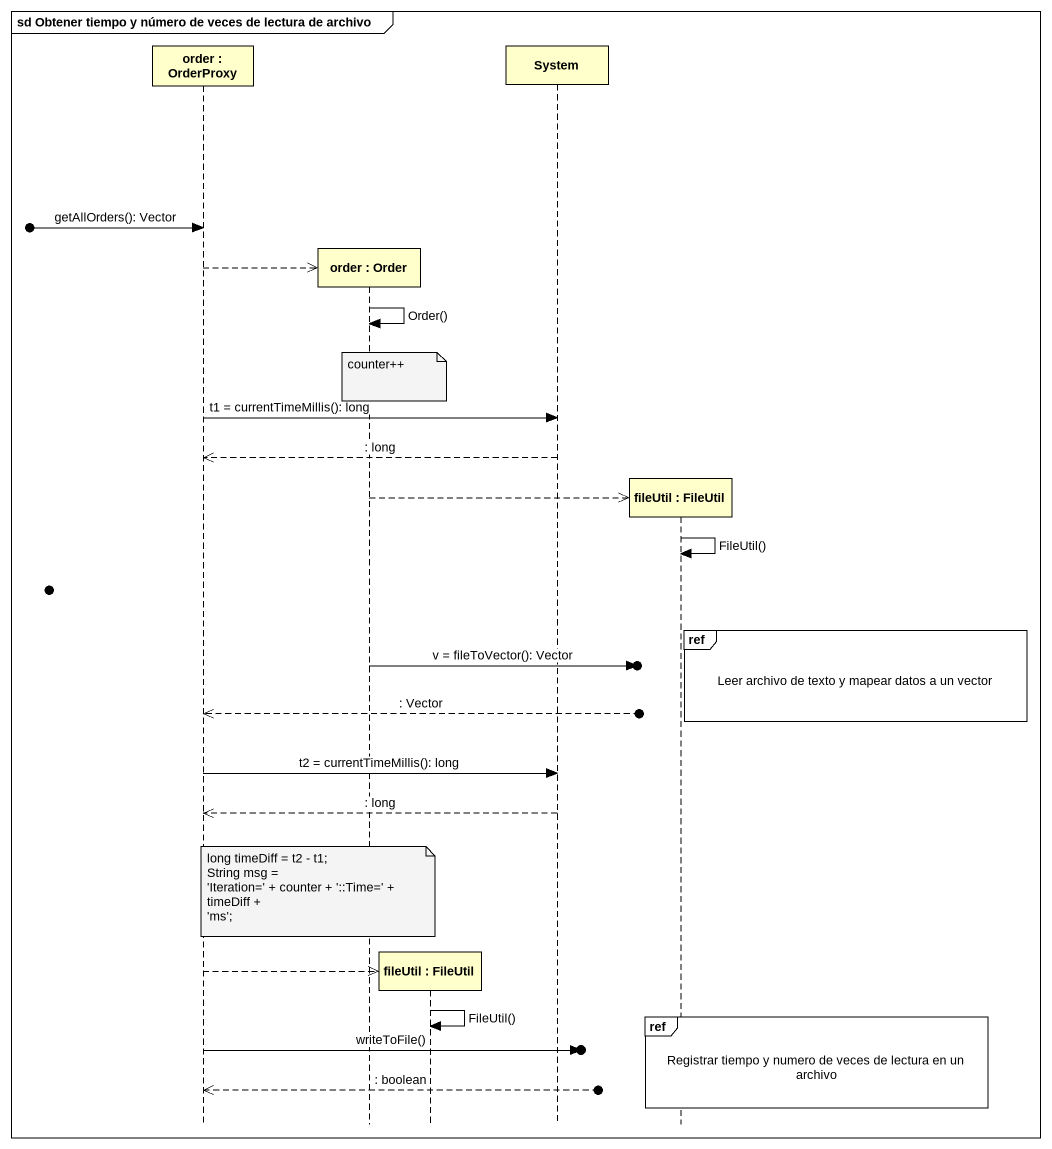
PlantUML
@startuml
mainframe sd Obtener tiempo y número de veces de lectura de archivo
hide footbox
participant "order : OrderProxy" as order
participant "order : Order" as order_2
participant "fileUtil : FileUtil" as fileUtil
participant System
participant "fileUtil : FileUtil" as fileUtil_2

[o-> order : getAllOrders(): Vector
order -->> order_2 **
order_2 -> order_2 : Order()
note over order_2 : counter++
order -> System : t1 = currentTimeMillis(): long
System -->> order : : long
order_2 -->> fileUtil_2 **
fileUtil_2 -> fileUtil_2 : FileUtil()
ref over fileUtil_2 : Leer archivo de texto y mapear datos a un vector
order_2 ->o] : v = fileToVector(): Vector
order <<--o] : : Vector
order -> System : t2 = currentTimeMillis(): long
System -->> order : : long
note over order_2
  long timeDiff = t2 - t1;
  String msg =
  ~'Iteration=' + counter + '::Time=' + timeDiff +
  ~'ms';
end note
order -->> fileUtil **
fileUtil -> fileUtil : FileUtil()
ref over fileUtil_2 : Registrar tiempo y numero de veces de lectura en un archivo
order ->o] : writeToFile()
order <<--o] : : boolean
@enduml
